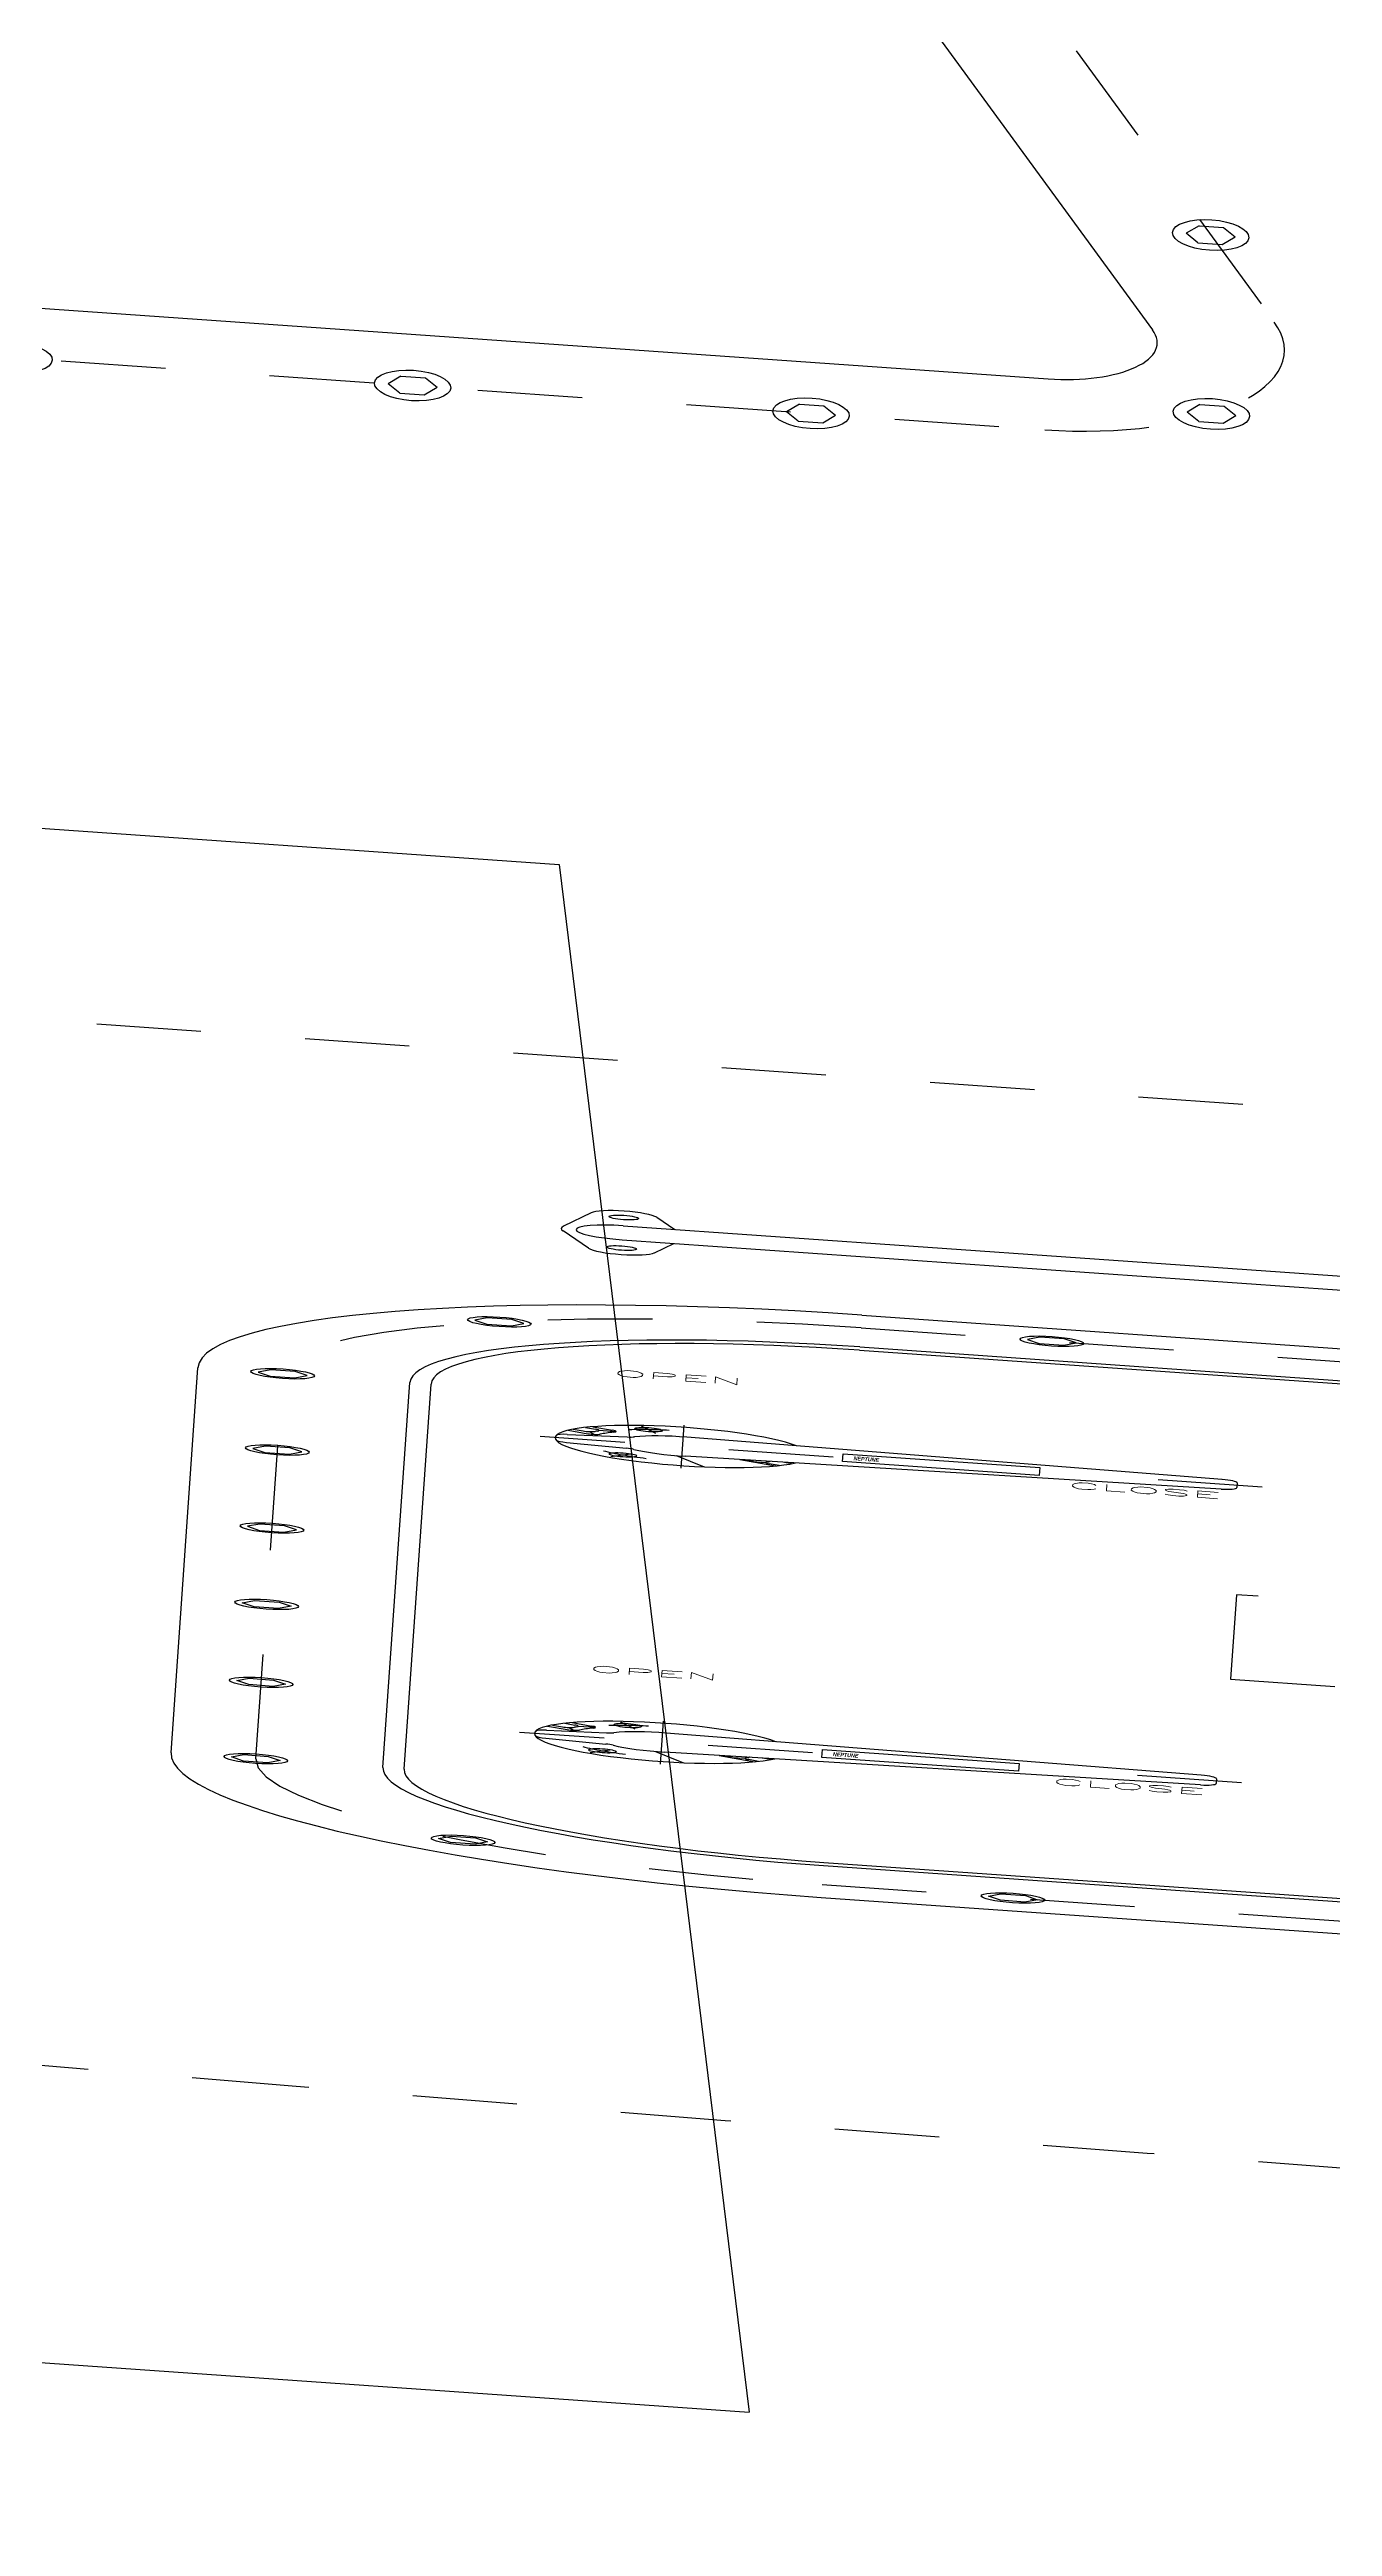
# Model space of a CAD drawing. Header units: millimetres. Extents: x -4 to 3776, y -4 to 4079.
# Drawn here: x 457.554 to 458.783, y 288.85 to 291.221 of the extents above; entities that cross this region are included whole.
import ezdxf
from ezdxf import colors
from ezdxf.entities.mleader import LeaderData, LeaderLine
from ezdxf.math import Vec2, Vec3

# ---------------------------------------------------------------- set-up
doc = ezdxf.new("R2010")
doc.units = ezdxf.units.MM
doc.linetypes.add('CENTER', pattern=[2, 1.25, -0.25, 0.25, -0.25])
doc.linetypes.add('PHANTOM', pattern=[2.5, 1.25, -0.25, 0.25, -0.25, 0.25, -0.25])
doc.layers.add('03-input', color=3, linetype='Continuous')
doc.layers.add('BK_kedu', color=255, linetype='Continuous')
doc.styles.add('ROMANC', font='ROMANC.shx', dxfattribs={"width": 0.8, "bigfont": 'HZDX.shx'})
doc.styles.get("Standard").update_dxf_attribs({"font": 'arial.ttf'})

# ---------------------------------------------------------------- blocks, each defined once
blk = doc.blocks.new('HANDRAIL')
at = {"layer": '03-input', "color": 0, "linetype": 'Continuous'}
for p, q in [((-307.75, 39), (-314.04, 14.62)), ((-292.25, 39), (-287.86, 22)), ((292.25, 39), (287.86, 22)), ((307.75, 39), (314.04, 14.62)), ((-300, 22), (300, 22)), ((-307.75, -17), (-314.04, 7.37)), ((307.75, -17), (314.04, 7.37)), ((-300, 0), (300, 0)), ((292.25, -17), (287.86, 0)), ((-292.25, -17), (-287.86, 0))]:
    blk.add_line(p, q, dxfattribs=at)
for centre in [(-300, 35), (300, 35), (-300, -13), (300, -13)]:
    blk.add_circle(centre, 3.5, dxfattribs=at)
for centre, radius, start, end in [((-300, 37), 8, 14.47751, 165.52249), ((300, 37), 8, 14.47751, 165.52249), ((-300, 11), 11, 90, 270), ((300, 11), 11, 270, 90), ((-300, 11), 14.5, 165.52249, 194.47751), ((300, 11), 14.5, 345.52249, 14.47751), ((-300, -15), 8, 194.47751, 345.52249), ((300, -15), 8, 194.47751, 345.52249)]:
    blk.add_arc(centre, radius, start, end, dxfattribs=at)
blk = doc.blocks.new('door-side')
at = {"layer": '03-input', "color": 0, "linetype": 'Continuous'}
for p, q in [((-242.5, 915), (242.5, 915)), ((-242.5, 865), (242.5, 865)), ((-242.5, 860), (242.5, 860)), ((-397.5, 155), (-397.5, 760)), ((-347.5, 155), (-347.5, 760)), ((-342.5, 155), (-342.5, 760)), ((-303.86, 711.06), (-299.14, 707.75)), ((-308.42, 705.1), (-306.05, 703.44)), ((-305.56, 709.2), (-303.18, 707.53)), ((-302.37, 706.3), (-298.3, 706.37)), ((-155.28, 697.61), (-281.62, 704.97)), ((-309.6, 702.87), (-304.87, 699.56)), ((-304.61, 703.1), (-303.28, 699.25)), ((-309.74, 696.35), (-295.61, 698.81)), ((-151.69, 693.72), (-151.69, 686.28)), ((-309.74, 683.65), (-295.61, 681.19)), ((-155.28, 682.39), (-281.62, 675.03)), ((-268.78, 675.77), (-268.75, 675.68)), ((-256.58, 674.9), (-258.67, 676.36)), ((-299.13, 666.24), (-294.55, 672.8)), ((-283.81, 675.06), (-277.02, 660.5)), ((-268.75, 675.68), (-260.33, 669.78)), ((-262.63, 673.7), (-265.85, 673.65)), ((-259.44, 670.8), (-261.82, 672.47)), ((-303.86, 246.06), (-299.14, 242.75)), ((-308.42, 240.1), (-306.05, 238.44)), ((-305.56, 244.2), (-303.18, 242.53)), ((-302.37, 241.3), (-298.3, 241.37)), ((-155.28, 232.61), (-281.62, 239.97)), ((-309.74, 231.35), (-295.61, 233.81)), ((-309.6, 237.87), (-304.87, 234.56)), ((-304.61, 238.1), (-303.28, 234.25)), ((-151.69, 228.72), (-151.69, 221.28)), ((-309.74, 218.65), (-295.61, 216.19)), ((-155.28, 217.39), (-281.62, 210.03)), ((-283.81, 210.06), (-277.02, 195.5)), ((-268.78, 210.77), (-268.75, 210.68)), ((-268.75, 210.68), (-260.33, 204.78)), ((-256.58, 209.9), (-258.67, 211.36)), ((-299.13, 201.24), (-294.55, 207.8)), ((-262.63, 208.7), (-265.85, 208.65)), ((-259.44, 205.8), (-261.82, 207.47)), ((-242.5, 55), (242.5, 55)), ((-242.5, 50), (242.5, 50)), ((-242.5, 0), (242.5, 0))]:
    blk.add_line(p, q, dxfattribs=at)
at = {"layer": '03-input', "color": 0, "linetype": 'CENTER'}
for p, q in [((-242.5, 895), (242.5, 895)), ((-377.5, 155), (-377.5, 760)), ((-282.5, 723.37), (-282.5, 655.64)), ((-288.91, 707.6), (-292.38, 717.16)), ((-246.92, 690), (-316.03, 690)), ((-145.7, 690), (-193.69, 690)), ((-282.5, 258.37), (-282.5, 190.64)), ((-288.91, 242.6), (-292.38, 252.16)), ((-246.92, 225), (-316.03, 225)), ((-145.7, 225), (-193.69, 225)), ((-242.5, 20), (242.5, 20))]:
    blk.add_line(p, q, dxfattribs=at)
at = {"layer": '03-input', "color": 0, "linetype": 'Continuous'}
for points in [[(-194.61, 890), (-191.73, 895), (-194.61, 900), (-200.39, 900), (-203.27, 895), (-200.39, 890)], [(-324.61, 859.88), (-321.73, 864.88), (-324.61, 869.88), (-330.39, 869.88), (-333.27, 864.88), (-330.39, 859.88)], [(-374.61, 755), (-371.73, 760), (-374.61, 765), (-380.39, 765), (-383.27, 760), (-380.39, 755)], [(-198.27, 696.15), (-198.27, 683.85), (-244.65, 683.85), (-244.65, 696.15)], [(-374.61, 635), (-371.73, 640), (-374.61, 645), (-380.39, 645), (-383.27, 640), (-380.39, 635)], [(-374.61, 512.5), (-371.73, 517.5), (-374.61, 522.5), (-380.39, 522.5), (-383.27, 517.5), (-380.39, 512.5)], [(-374.61, 402.5), (-371.73, 397.5), (-374.61, 392.5), (-380.39, 392.5), (-383.27, 397.5), (-380.39, 402.5)], [(-374.61, 280), (-371.73, 275), (-374.61, 270), (-380.39, 270), (-383.27, 275), (-380.39, 280)], [(-198.27, 231.15), (-198.27, 218.85), (-244.65, 218.85), (-244.65, 231.15)], [(-374.61, 160), (-371.73, 155), (-374.61, 150), (-380.39, 150), (-383.27, 155), (-380.39, 160)], [(-324.61, 55.12), (-321.73, 50.12), (-324.61, 45.12), (-330.39, 45.12), (-333.27, 50.12), (-330.39, 55.12)], [(-194.61, 25), (-191.73, 20), (-194.61, 15), (-200.39, 15), (-203.27, 20), (-200.39, 25)]]:
    blk.add_lwpolyline(points, close=True, dxfattribs=at)
for centre, radius in [((-197.5, 895), 7.5), ((-327.5, 864.88), 7.5), ((-377.5, 760), 7.5), ((-290.71, 712.55), 3.25), ((-296.27, 670.34), 3.25), ((-377.5, 640), 7.5), ((-377.5, 517.5), 7.5), ((-377.5, 397.5), 7.5), ((-377.5, 275), 7.5), ((-290.71, 247.55), 3.25), ((-296.27, 205.34), 3.25), ((-377.5, 155), 7.5), ((-327.5, 50.12), 7.5), ((-197.5, 20), 7.5)]:
    blk.add_circle(centre, radius, dxfattribs=at)
for centre, radius, start, end in [((-242.5, 760), 155, 90, 180), ((-242.5, 760), 105, 90, 180), ((-242.5, 760), 100, 90, 180), ((-282.5, 690), 30, 26.66405, 333.33595), ((-304.33, 705.89), 2, 323.93891, 55), ((-300.28, 706.12), 2, 317.81924, 55), ((-282.5, 690), 15, 86.6375, 139.19746), ((-304.9, 705.07), 2, 235, 326.06109), ((-303.73, 701.2), 2, 235, 332.18076), ((-282.5, 690), 25, 143.93891, 146.06109), ((-282.5, 690), 22, 137.81924, 152.18076), ((-296.13, 701.76), 3, 279.87476, 319.19746), ((-287.37, 690), 25.13, 171.1908, 188.8092), ((-309.24, 693.39), 3, 99.68769, 171.1908), ((-155.59, 693.72), 3.9, 0, 85.46645), ((-309.24, 686.61), 3, 188.8092, 260.31231), ((-155.59, 686.28), 3.9, 274.53355, 0), ((-296.13, 678.24), 3, 40.80254, 80.12524), ((-282.5, 690), 15, 220.80254, 273.3625), ((-282.5, 690), 22, 314.93227, 320.35006), ((-282.5, 690), 25, 323.93891, 326.06109), ((-260.1, 674.93), 2, 140.79399, 146.06109), ((-260.67, 674.11), 2, 143.93891, 235), ((-282.5, 225), 30, 26.66405, 333.33595), ((-304.9, 240.07), 2, 235, 326.06109), ((-282.5, 225), 25, 143.93891, 146.06109), ((-304.33, 240.89), 2, 323.93891, 55), ((-282.5, 225), 22, 137.81924, 152.18076), ((-300.28, 241.12), 2, 317.81924, 55), ((-282.5, 225), 15, 86.6375, 139.19746), ((-303.73, 236.2), 2, 235, 332.18076), ((-296.13, 236.76), 3, 279.87476, 319.19746), ((-287.37, 225), 25.13, 171.1908, 188.8092), ((-309.24, 228.39), 3, 99.68769, 171.1908), ((-155.59, 228.72), 3.9, 0, 85.46645), ((-309.24, 221.61), 3, 188.8092, 260.31231), ((-296.13, 213.24), 3, 40.80254, 80.12524), ((-155.59, 221.28), 3.9, 274.53355, 0), ((-282.5, 225), 15, 220.80254, 273.3625), ((-282.5, 225), 22, 314.93227, 320.35006), ((-260.67, 209.11), 2, 143.93891, 235), ((-282.5, 225), 25, 323.93891, 326.06109), ((-260.1, 209.93), 2, 140.79399, 146.06109), ((-242.5, 155), 155, 180, 270), ((-242.5, 155), 105, 180, 270), ((-242.5, 155), 100, 180, 270)]:
    blk.add_arc(centre, radius, start, end, dxfattribs=at)
at = {"layer": '03-input', "color": 0, "linetype": 'CENTER'}
for centre, radius, start, end in [((-242.5, 760), 135, 90, 180), ((-282.5, 690), 24, 97.99246, 121.90407), ((-282.5, 690), 24, 219.71393, 249.78617), ((-282.5, 225), 24, 97.99246, 121.90407), ((-282.5, 225), 24, 219.71393, 249.78617), ((-242.5, 155), 135, 180, 270)]:
    blk.add_arc(centre, radius, start, end, dxfattribs=at)
at = {"layer": '03-input', "color": 0, "linetype": 'Continuous', "style": 'ROMANC', "width": 0.85}
for s, p in [('OPEN', (-299.9, 792.6)), ('CLOSE', (-191.33, 666.84)), ('OPEN', (-300.71, 327.6)), ('CLOSE', (-190.2, 201.84))]:
    blk.add_text(s, height=10, dxfattribs=at).set_placement(p)
at = {"layer": '03-input', "color": 0, "linetype": 'Continuous', "char_height": 6, "attachment_point": 4}
for insert in [(-242.1, 690.28), (-242.1, 225.28)]:
    blk.add_mtext('\\fArial|b1|i1|c0|p34;NEPTUNE', dxfattribs=dict(at, insert=insert))
blk = doc.blocks.new('WINDOW-SIDE')
at = {"layer": '03-input', "color": 0, "linetype": 'Continuous'}
for p, q in [((-147.11, 187.5), (-149.99, 182.5)), ((-147.11, 187.5), (-141.33, 187.5)), ((-141.33, 187.5), (-138.45, 182.5)), ((-52.11, 187.5), (-54.99, 182.5)), ((-52.11, 187.5), (-46.33, 187.5)), ((-46.33, 187.5), (-43.45, 182.5)), ((42.89, 187.5), (40.01, 182.5)), ((42.89, 187.5), (48.67, 187.5)), ((48.67, 187.5), (51.55, 182.5)), ((-147.11, 177.5), (-149.99, 182.5)), ((-141.33, 177.5), (-138.45, 182.5)), ((-52.11, 177.5), (-54.99, 182.5)), ((-46.33, 177.5), (-43.45, 182.5)), ((42.89, 177.5), (40.01, 182.5)), ((48.67, 177.5), (51.55, 182.5)), ((-147.11, 177.5), (-141.33, 177.5)), ((-52.11, 177.5), (-46.33, 177.5)), ((42.89, 177.5), (48.67, 177.5)), ((-242.11, 167.12), (-244.99, 162.12)), ((-242.11, 167.12), (-236.33, 167.12)), ((-236.33, 167.12), (-233.45, 162.12)), ((139.46, 166.55), (136.58, 161.55)), ((139.46, 166.55), (145.24, 166.55)), ((145.24, 166.55), (148.12, 161.55)), ((-242.11, 157.12), (-244.99, 162.12)), ((-236.33, 157.12), (-233.45, 162.12)), ((139.46, 156.55), (136.58, 161.55)), ((145.24, 156.55), (148.12, 161.55)), ((-242.11, 157.12), (-236.33, 157.12)), ((-189.72, 152.5), (92.85, 152.5)), ((139.46, 156.55), (145.24, 156.55)), ((130.75, 125.3), (213.41, -119.5)), ((-229.72, -112.5), (-229.72, 112.5)), ((68.59, 91.73), (38.64, 45.49)), ((54.58, 81.14), (44.11, 64.97)), ((64.65, 74.62), (54.18, 58.45)), ((-262.61, 65.5), (-265.5, 60.5)), ((-262.61, 65.5), (-256.84, 65.5)), ((-256.84, 65.5), (-253.95, 60.5)), ((181.41, 65.5), (178.52, 60.5)), ((181.41, 65.5), (187.18, 65.5)), ((187.18, 65.5), (190.07, 60.5)), ((-262.61, 55.5), (-265.5, 60.5)), ((-256.84, 55.5), (-253.95, 60.5)), ((181.41, 55.5), (178.52, 60.5)), ((187.18, 55.5), (190.07, 60.5)), ((-262.61, 55.5), (-256.84, 55.5)), ((181.41, 55.5), (187.18, 55.5)), ((-127.74, -26.92), (-157.68, -73.16)), ((-141.74, -37.51), (-152.21, -53.68)), ((-131.67, -44.03), (-142.14, -60.2)), ((-262.61, -56.5), (-265.5, -61.5)), ((-262.61, -56.5), (-256.84, -56.5)), ((-256.84, -56.5), (-253.95, -61.5)), ((222.6, -56.5), (219.71, -61.5)), ((222.6, -56.5), (228.37, -56.5)), ((228.37, -56.5), (231.26, -61.5)), ((-262.61, -66.5), (-265.5, -61.5)), ((-256.84, -66.5), (-253.95, -61.5)), ((222.6, -66.5), (219.71, -61.5)), ((228.37, -66.5), (231.26, -61.5)), ((-262.61, -66.5), (-256.84, -66.5)), ((222.6, -66.5), (228.37, -66.5)), ((-242.11, -157), (-244.99, -162)), ((-242.11, -157), (-236.33, -157)), ((-236.33, -157), (-233.45, -162)), ((-189.72, -152.5), (189.72, -152.5)), ((-242.11, -167), (-244.99, -162)), ((-236.33, -167), (-233.45, -162)), ((225.73, -161.39), (222.84, -166.39)), ((225.73, -161.39), (231.5, -161.39)), ((231.5, -161.39), (234.39, -166.39)), ((-242.11, -167), (-236.33, -167)), ((225.73, -171.39), (222.84, -166.39)), ((231.5, -171.39), (234.39, -166.39)), ((225.73, -171.39), (231.5, -171.39)), ((-150.27, -177.5), (-153.16, -182.5)), ((-150.27, -177.5), (-144.5, -177.5)), ((-144.5, -177.5), (-141.61, -182.5)), ((-56.27, -177.5), (-59.16, -182.5)), ((-56.27, -177.5), (-50.5, -177.5)), ((-50.5, -177.5), (-47.61, -182.5)), ((37.73, -177.5), (34.84, -182.5)), ((37.73, -177.5), (43.5, -177.5)), ((43.5, -177.5), (46.39, -182.5)), ((131.73, -177.5), (128.84, -182.5)), ((131.73, -177.5), (137.5, -177.5)), ((137.5, -177.5), (140.39, -182.5)), ((-150.27, -187.5), (-153.16, -182.5)), ((-144.5, -187.5), (-141.61, -182.5)), ((-56.27, -187.5), (-59.16, -182.5)), ((-50.5, -187.5), (-47.61, -182.5)), ((37.73, -187.5), (34.84, -182.5)), ((43.5, -187.5), (46.39, -182.5)), ((131.73, -187.5), (128.84, -182.5)), ((137.5, -187.5), (140.39, -182.5)), ((-150.27, -187.5), (-144.5, -187.5)), ((-56.27, -187.5), (-50.5, -187.5)), ((37.73, -187.5), (43.5, -187.5)), ((131.73, -187.5), (137.5, -187.5))]:
    blk.add_line(p, q, dxfattribs=at)
at = {"layer": '03-input', "color": 0, "linetype": 'CENTER'}
for p, q in [((-189.72, 182.5), (92.85, 182.5)), ((159.17, 134.89), (241.83, -109.9)), ((-259.72, -112.5), (-259.72, 112.5)), ((-189.72, -182.5), (189.72, -182.5))]:
    blk.add_line(p, q, dxfattribs=at)
at = {"layer": '03-input', "color": 0, "linetype": 'Continuous'}
for centre in [(-144.22, 182.5), (-49.22, 182.5), (45.78, 182.5), (-239.22, 162.12), (142.35, 161.55), (-259.72, 60.5), (184.29, 60.5), (-259.72, -61.5), (225.49, -61.5), (-239.22, -162), (228.61, -166.39), (-147.39, -182.5), (-53.39, -182.5), (40.61, -182.5), (134.61, -182.5)]:
    blk.add_circle(centre, 9, dxfattribs=at)
at = {"layer": '03-input', "color": 0, "linetype": 'CENTER'}
for centre, radius, start, end in [((-189.72, 112.5), 70, 90, 180), ((92.85, 112.5), 70, 18.65789, 90), ((189.72, -127.5), 55, 270, 18.65789), ((-189.72, -112.5), 70, 180, 270)]:
    blk.add_arc(centre, radius, start, end, dxfattribs=at)
at = {"layer": '03-input', "color": 0, "linetype": 'Continuous'}
for centre, radius, start, end in [((-189.72, 112.5), 40, 90, 180), ((92.85, 112.5), 40, 18.65789, 90), ((-189.72, -112.5), 40, 180, 270), ((189.72, -127.5), 25, 270, 18.65789)]:
    blk.add_arc(centre, radius, start, end, dxfattribs=at)
blk = doc.blocks.new('A$C2694431E')
at = {"layer": '03-input', "color": 0, "linetype": 'PHANTOM'}
blk.add_line((636.18, 2050.49), (2091.79, 2050.49), dxfattribs=at)
blk.add_lwpolyline([(2967.72, 2300.7), (2829.08, 2300.54), (2690.25, 2300.35), (2554.55, 2300.16), (2425.35, 2299.96), (2305.09, 2299.76), (2192.77, 2299.54), (2086.47, 2299.24), (1984.3, 2298.83), (1884.34, 2298.26), (1784.7, 2297.5), (1683.47, 2296.52), (1578.75, 2295.25), (1469.3, 2293.65), (1356.52, 2291.49), (1242.44, 2288.55), (1129.13, 2284.6), (1018.64, 2279.39), (913.01, 2272.7)], dxfattribs=at)
blk.add_lwpolyline([(1896.1, 2185.66), (2196.1, 2185.66), (2196.1, 2165.71), (1896.1, 2165.71)], close=True, dxfattribs=at)
at = {"layer": '03-input', "color": 0, "linetype": 'PHANTOM', "xscale": -1, "rotation": 180}
for name, p, yscale in [('door-side', (2046.1, 2243.53), 0.1500000000014552), ('HANDRAIL', (2046.1, 2092.53), 0.1499999999996362), ('WINDOW-SIDE', (1642.26, 1822.55), 0.4000000000014552)]:
    blk.add_blockref(name, p, dxfattribs=dict(at, yscale=yscale))
blk = doc.blocks.new('jiushengting-jiaban')
at = {"layer": '03-input', "color": 0, "linetype": 'Continuous'}
for p, q in [((4930.0427, 3404.4705), (4933.2901, 3404.6976)), ((4933.1081, 3403.2164), (4933.2901, 3404.6976)), ((4930.4291, 3403.029), (4933.1081, 3403.2164))]:
    blk.add_line(p, q, dxfattribs=at)
at = {"layer": '03-input', "color": 3, "linetype": 'Continuous', "xscale": 0.004069116755912711, "yscale": 0.004069116755912711, "zscale": 0.004069116755912711, "rotation": 4.000544981170568}
blk.add_blockref('A$C2694431E', (4926.6749, 3394.586), dxfattribs=at)

msp = doc.modelspace()

# ---------------------------------------------------------------- block references
at = {"color": 4, "lineweight": 25, "xscale": -1, "rotation": 180}
msp.add_blockref('jiushengting-jiaban', (-4475.0662, 3693.6574), dxfattribs=at)

# ---------------------------------------------------------------- leaders
at = {"layer": 'BK_kedu'}
ml = msp.add_multileader_mtext('Standard', dxfattribs=at)
ml.set_content('', color=256)
ml.set_leader_properties()
ml.build(insert=Vec2(0, 0))
ml.multileader.update_dxf_attribs({"text_right_attachment_type": 6, "dogleg_length": 0.36, "arrow_head_size": 0.18})
ctx = ml.context
ctx.base_point, ctx.char_height, ctx.arrow_head_size, ctx.landing_gap_size, ctx.plane_origin = Vec3(3775.9986, 4079.3284), 0.18, 0.18, 0.09, Vec3(3774.6386, 4079.3284)
ctx.right_attachment = 6
notes = []
notes.append((ctx, [(0, (0, 0, 0), (0, 0), (1, 0), 1, [])]))
ctx.mtext.insert, ctx.mtext.flow_direction = Vec3(3776.0886, 4079.4184), 5
for ctx, leaders in notes:
    for number, flags, end, landing, length, lines in leaders:
        leader = LeaderData()
        leader.index, (leader.has_last_leader_line, leader.has_dogleg_vector, leader.attachment_direction) = number, flags
        leader.last_leader_point, leader.dogleg_vector, leader.dogleg_length = Vec3(end), Vec3(landing), length
        for number, points, colour, breaks in lines:
            line = LeaderLine()
            line.index, line.vertices, line.color, line.breaks = number, Vec3.list(points), colors.encode_raw_color(colour), breaks
            leader.lines.append(line)
        ctx.leaders.append(leader)

doc.saveas('drawing.dxf')
